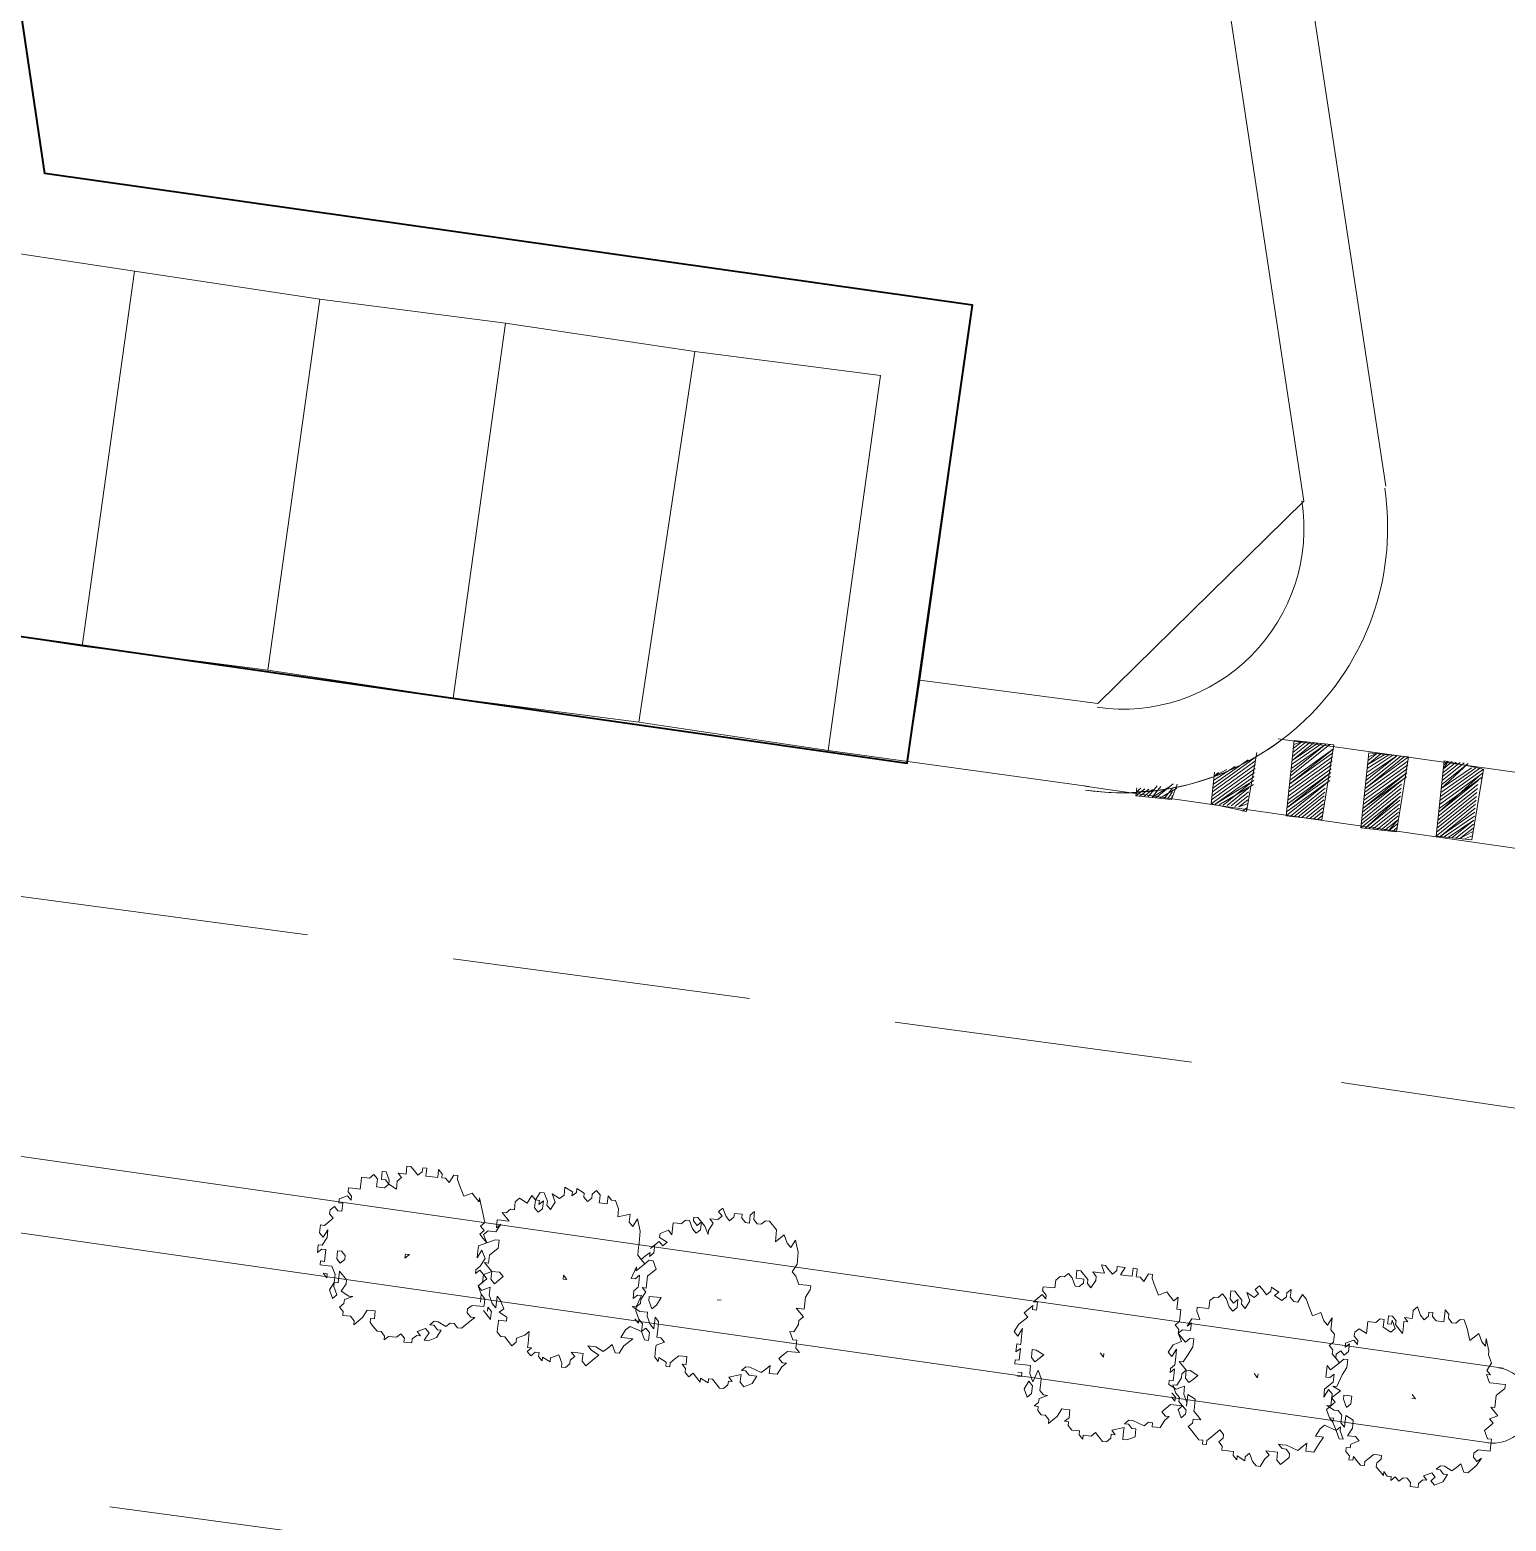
# Model space of a CAD drawing. Header units: metres. Extents: x -977055 to 805873, y -1033982 to 242021.
# Drawn here: x 2723.88 to 2743.58, y 931.07 to 950.97 of the extents above; entities that cross this region are included whole.
import ezdxf

# ---------------------------------------------------------------- set-up
doc = ezdxf.new("R2010")
doc.units = ezdxf.units.M
for name, color, linetype in [('PDF_0', 7, 'Continuous'), ('PDF_acera', 7, 'Continuous'), ('PDF_CENTRO COMERCIAL', 7, 'Continuous'), ('PDF_linea de centro', 7, 'Continuous'), ('PDF_PASO DE CEBRA', 7, 'Continuous'), ('PDF_PLANTAS', 7, 'Continuous')]:
    doc.layers.add(name, color=color, linetype=linetype)

# ---------------------------------------------------------------- blocks, each defined once
blk = doc.blocks.new('CALLE')
at = {"layer": 'PDF_0', "lineweight": 20}
blk.add_lwpolyline([(-61.683552, -257.910912), (-64.054368, -255.963456)], dxfattribs=at)
blk.add_arc((-62.170417, -256.02696), 1.926288, 178.049925, 284.7491638, dxfattribs=at)
at = {"layer": 'PDF_acera', "lineweight": 9}
for points in [[(-69.939072, -218.326752), (-71.420832, -260.959104)], [(-70.616448, -261.00144), (-69.134688, -218.326752)], [(-61.683552, -257.910912), (38.822112, -231.450912)], [(-61.429536, -258.757632), (39.033792, -232.21296)], [(-64.054368, -255.963456), (-64.012032, -254.058336), (-59.990112, -254.185344), (-59.651424, -244.236384)], [(-64.943424, -255.963456), (-64.858752, -253.16928)], [(-64.012032, -254.058336), (-64.901088, -254.016)]]:
    blk.add_lwpolyline(points, dxfattribs=at)
for points in [[(-60.498144, -243.304992), (-60.582816, -245.294784), (-64.604736, -245.167776), (-64.520064, -243.177984)], [(-60.582816, -245.294784), (-60.667488, -247.284576), (-64.647072, -247.157568), (-64.604736, -245.167776)], [(-60.667488, -247.284576), (-60.709824, -249.274368), (-64.731744, -249.14736), (-64.647072, -247.157568)], [(-60.709824, -249.274368), (-60.794496, -251.306496), (-64.77408, -251.137152), (-64.731744, -249.14736)], [(-60.794496, -251.306496), (-60.836832, -253.296288), (-64.858752, -253.16928), (-64.77408, -251.137152)]]:
    blk.add_lwpolyline(points, close=True, dxfattribs=at)
for centre, radius, start, end in [((-62.170415, -256.02696), 2.815345, 178.0499378, 284.7491334), ((-62.170417, -256.02696), 1.926288, 178.049925, 284.7491638), ((-71.01864, -260.937936), 0.402192, 178.0499566, 358.0499213)]:
    blk.add_arc(centre, radius, start, end, dxfattribs=at)
at = {"layer": 'PDF_CENTRO COMERCIAL', "lineweight": 40}
blk.add_lwpolyline([(-34.842528, -237.970656), (-31.455648, -237.208608), (-19.728576, -234.75312), (-10.456992, -232.339968), (-10.118304, -222.983712), (-63.758016, -221.163264), (-64.901088, -254.016), (-59.990112, -254.185344), (-59.651424, -244.236384), (-57.534624, -243.686016)], close=True, dxfattribs=at)
at = {"layer": 'PDF_linea de centro', "lineweight": 9}
for points in [[(-67.398912, -247.87728), (-67.31424, -244.70208)], [(-73.749312, -249.613056), (-73.66464, -246.437856)], [(-67.568256, -252.618912), (-67.483584, -249.443712)], [(-67.7376, -257.360544), (-67.652928, -254.185344)], [(-67.906944, -262.144512), (-67.779936, -258.969312)]]:
    blk.add_lwpolyline(points, dxfattribs=at)
at = {"layer": 'PDF_PASO DE CEBRA', "lineweight": 9}
for points in [[(-64.943424, -255.92112), (-65.366784, -267.648192)], [(-64.901088, -256.55616), (-64.98576, -256.471488)], [(-64.901088, -256.471488), (-64.98576, -256.471488), (-64.98576, -256.852512)], [(-64.901088, -256.598496), (-64.98576, -256.513824)], [(-64.901088, -256.640832), (-64.98576, -256.55616)], [(-64.858752, -256.683168), (-64.98576, -256.598496)], [(-64.858752, -256.810176), (-64.98576, -256.640832), (-64.858752, -256.725504)], [(-64.816416, -256.852512), (-64.98576, -256.683168)], [(-64.858752, -256.894848), (-64.98576, -256.725504)], [(-64.858752, -256.852512), (-64.98576, -256.76784)], [(-64.901088, -256.852512), (-64.98576, -256.810176)], [(-64.943424, -256.852512), (-64.98576, -256.852512), (-64.816416, -256.894848)], [(-64.647072, -257.275872), (-64.98576, -257.275872), (-65.028096, -257.656896)], [(-64.604736, -257.699232), (-64.98576, -257.275872)], [(-64.689408, -257.699232), (-64.98576, -257.318208), (-64.647072, -257.699232)], [(-64.5624, -257.699232), (-64.943424, -257.275872)], [(-64.520064, -257.699232), (-64.901088, -257.275872), (-64.520064, -257.699232)], [(-64.477728, -257.699232), (-64.858752, -257.275872)], [(-64.477728, -257.61456), (-64.77408, -257.275872)], [(-64.5624, -257.487552), (-64.731744, -257.275872)], [(-64.604736, -257.40288), (-64.689408, -257.275872), (-64.647072, -257.318208)], [(-64.731744, -257.699232), (-64.98576, -257.360544)], [(-64.731744, -257.656896), (-64.98576, -257.40288)], [(-64.77408, -257.656896), (-64.98576, -257.445216)], [(-64.816416, -257.656896), (-64.98576, -257.487552)], [(-64.393056, -257.699232), (-65.028096, -257.656896), (-64.98576, -257.656896), (-65.028096, -257.61456)], [(-64.858752, -257.656896), (-64.98576, -257.529888)], [(-64.943424, -257.656896), (-64.98576, -257.572224), (-64.901088, -257.656896)], [(-64.477728, -265.6584), (-64.858752, -265.277376), (-64.477728, -265.700736), (-64.223712, -257.910912)], [(-64.647072, -258.46128), (-65.028096, -258.080256)], [(-64.689408, -258.46128), (-65.028096, -258.122592)], [(-64.604736, -258.503616), (-64.98576, -258.080256)], [(-64.5624, -258.503616), (-64.943424, -258.080256), (-64.520064, -258.503616), (-64.901088, -258.080256)], [(-64.477728, -258.503616), (-64.858752, -258.080256)], [(-64.435392, -258.503616), (-64.816416, -258.080256)], [(-64.393056, -258.503616), (-64.77408, -258.080256)], [(-64.35072, -258.503616), (-64.731744, -258.080256)], [(-64.308384, -258.503616), (-64.689408, -258.080256), (-64.266048, -258.503616), (-64.647072, -258.080256)], [(-64.223712, -258.46128), (-64.604736, -258.080256)], [(-64.5624, -258.080256), (-64.223712, -258.418944), (-64.520064, -258.080256)], [(-64.223712, -258.376608), (-64.477728, -258.080256)], [(-64.223712, -258.334272), (-64.435392, -258.080256), (-64.223712, -258.291936)], [(-64.223712, -258.2496), (-64.393056, -258.080256)], [(-64.223712, -258.207264), (-64.35072, -258.080256)], [(-64.308384, -258.080256), (-64.223712, -258.164928), (-64.266048, -258.080256)], [(-64.223712, -258.122592), (-64.223712, -258.080256)], [(-64.731744, -258.46128), (-65.028096, -258.164928), (-64.731744, -258.46128)], [(-64.77408, -258.46128), (-65.028096, -258.207264)], [(-64.816416, -258.46128), (-65.028096, -258.2496)], [(-64.858752, -258.46128), (-65.028096, -258.291936)], [(-64.901088, -258.46128), (-65.028096, -258.334272)], [(-64.943424, -258.46128), (-65.028096, -258.376608)], [(-64.98576, -258.46128), (-65.028096, -258.418944), (-64.98576, -258.46128)], [(-64.731744, -259.265664), (-65.070432, -258.926976), (-64.689408, -259.265664), (-65.070432, -258.88464)], [(-64.647072, -259.265664), (-65.028096, -258.88464)], [(-64.604736, -259.265664), (-64.98576, -258.88464)], [(-64.5624, -259.265664), (-64.943424, -258.88464)], [(-64.520064, -259.265664), (-64.901088, -258.88464)], [(-64.477728, -259.308), (-64.858752, -258.88464), (-64.435392, -259.308), (-64.816416, -258.88464)], [(-64.393056, -259.308), (-64.77408, -258.88464)], [(-64.35072, -259.308), (-64.731744, -258.88464)], [(-64.308384, -259.308), (-64.689408, -258.88464)], [(-64.266048, -259.308), (-64.647072, -258.88464), (-64.266048, -259.265664)], [(-64.266048, -259.223328), (-64.604736, -258.88464)], [(-64.5624, -258.88464), (-64.266048, -259.180992), (-64.520064, -258.88464)], [(-64.266048, -259.138656), (-64.477728, -258.88464)], [(-64.266048, -259.09632), (-64.435392, -258.88464)], [(-64.266048, -259.053984), (-64.393056, -258.88464), (-64.266048, -259.011648)], [(-64.35072, -258.88464), (-64.266048, -258.969312), (-64.308384, -258.88464)], [(-64.266048, -258.926976), (-64.266048, -258.88464)], [(-64.77408, -259.265664), (-65.070432, -258.969312)], [(-64.816416, -259.265664), (-65.070432, -259.011648)], [(-64.858752, -259.265664), (-65.070432, -259.053984)], [(-64.901088, -259.265664), (-65.070432, -259.09632)], [(-64.98576, -259.265664), (-65.070432, -259.180992), (-64.943424, -259.265664), (-65.070432, -259.138656)], [(-65.028096, -259.265664), (-65.070432, -259.223328)], [(-64.689408, -260.070048), (-65.070432, -259.689024)], [(-64.647072, -260.070048), (-65.028096, -259.689024), (-64.647072, -260.070048)], [(-64.604736, -260.070048), (-64.98576, -259.689024)], [(-64.5624, -260.070048), (-64.943424, -259.689024)], [(-64.520064, -260.070048), (-64.901088, -259.689024)], [(-64.477728, -260.070048), (-64.858752, -259.689024)], [(-64.435392, -260.070048), (-64.816416, -259.689024), (-64.393056, -260.070048)], [(-64.393056, -260.112384), (-64.77408, -259.689024)], [(-64.35072, -260.112384), (-64.731744, -259.689024)], [(-64.308384, -260.112384), (-64.689408, -259.689024)], [(-64.308384, -260.070048), (-64.647072, -259.689024)], [(-64.308384, -260.027712), (-64.604736, -259.689024)], [(-64.308384, -259.985376), (-64.5624, -259.689024), (-64.266048, -259.94304), (-64.520064, -259.689024)], [(-64.266048, -259.900704), (-64.477728, -259.689024)], [(-64.266048, -259.858368), (-64.435392, -259.689024)], [(-64.266048, -259.816032), (-64.393056, -259.689024)], [(-64.266048, -259.773696), (-64.35072, -259.689024), (-64.266048, -259.73136), (-64.308384, -259.689024)], [(-64.77408, -260.070048), (-65.070432, -259.73136), (-64.731744, -260.070048)], [(-64.816416, -260.070048), (-65.070432, -259.773696)], [(-65.070432, -259.858368), (-64.858752, -260.070048), (-65.070432, -259.816032)], [(-64.901088, -260.070048), (-65.070432, -259.900704)], [(-64.98576, -260.070048), (-65.070432, -259.94304), (-64.943424, -260.070048)], [(-65.028096, -260.070048), (-65.070432, -259.985376)], [(-65.070432, -260.070048), (-65.070432, -260.027712)]]:
    blk.add_lwpolyline(points, dxfattribs=at)
for points in [[(-64.901088, -256.513824), (-64.943424, -256.471488, 0.03704917), (-64.855182, -256.874383)], [(-64.690333, -257.282394, 0.042833628), (-64.435392, -257.699232), (-64.816416, -257.275872)]]:
    blk.add_lwpolyline(points, format="xyb", dxfattribs=at)
for points in [[(-64.223712, -258.503616), (-64.223712, -258.080256), (-65.028096, -258.080256), (-65.028096, -258.46128)], [(-64.266048, -259.308), (-64.266048, -258.88464), (-65.070432, -258.88464), (-65.070432, -259.265664)], [(-64.308384, -260.112384), (-64.266048, -259.689024), (-65.070432, -259.689024), (-65.070432, -260.070048)]]:
    blk.add_lwpolyline(points, close=True, dxfattribs=at)
blk.add_arc((-62.170415, -256.02696), 2.815333, 178.061077, 222.4732838, dxfattribs=at)
at = {"layer": 'PDF_PLANTAS', "lineweight": 9}
for points in [[(-69.769728, -249.57072), (-69.727392, -249.528384), (-69.812064, -249.528384), (-69.812064, -249.443712), (-69.812064, -249.401376), (-69.727392, -249.401376), (-69.727392, -249.35904), (-69.769728, -249.35904), (-69.812064, -249.316704), (-69.769728, -249.274368), (-69.727392, -249.232032), (-69.727392, -249.189696), (-69.812064, -249.189696), (-69.812064, -249.105024), (-69.8544, -249.14736), (-69.896736, -249.105024), (-69.981408, -249.105024), (-69.939072, -249.020352), (-69.896736, -249.020352), (-69.812064, -248.978016), (-69.812064, -248.93568), (-69.896736, -248.93568), (-69.896736, -248.978016), (-69.939072, -249.020352), (-69.981408, -248.978016), (-69.981408, -248.893344), (-69.896736, -248.893344), (-69.8544, -248.851008), (-69.896736, -248.808672), (-69.896736, -248.724), (-69.939072, -248.724), (-70.023744, -248.724), (-70.023744, -248.639328), (-70.023744, -248.596992), (-70.06608, -248.596992), (-70.108416, -248.639328), (-70.150752, -248.639328), (-70.108416, -248.596992), (-70.150752, -248.51232), (-70.193088, -248.51232), (-70.193088, -248.554656), (-70.27776, -248.554656), (-70.27776, -248.51232), (-70.235424, -248.469984), (-70.27776, -248.427648), (-70.320096, -248.427648), (-70.362432, -248.469984), (-70.447104, -248.385312), (-70.447104, -248.342976), (-70.531776, -248.342976), (-70.574112, -248.385312), (-70.48944, -248.427648), (-70.574112, -248.427648), (-70.658784, -248.385312), (-70.658784, -248.342976), (-70.743456, -248.342976), (-70.70112, -248.385312), (-70.70112, -248.427648), (-70.828128, -248.427648), (-70.828128, -248.385312), (-70.870464, -248.385312), (-70.870464, -248.469984), (-70.870464, -248.51232), (-70.955136, -248.554656), (-71.039808, -248.554656), (-71.039808, -248.596992), (-70.9128, -248.596992), (-70.997472, -248.681664), (-71.039808, -248.681664), (-71.12448, -248.639328), (-71.166816, -248.724), (-71.166816, -248.766336), (-71.209152, -248.681664), (-71.251488, -248.681664), (-71.293824, -248.639328), (-71.33616, -248.681664), (-71.378496, -248.681664), (-71.378496, -248.724), (-71.378496, -248.766336), (-71.420832, -248.808672), (-71.463168, -248.808672), (-71.420832, -248.851008), (-71.378496, -248.893344), (-71.293824, -248.93568), (-71.293824, -248.978016), (-71.293824, -249.020352), (-71.33616, -249.020352), (-71.378496, -249.020352), (-71.378496, -248.978016), (-71.420832, -248.978016), (-71.463168, -249.020352), (-71.505504, -249.062688), (-71.505504, -249.105024), (-71.54784, -249.14736), (-71.590176, -249.14736), (-71.54784, -249.189696), (-71.54784, -249.232032), (-71.54784, -249.274368), (-71.505504, -249.316704), (-71.54784, -249.35904), (-71.590176, -249.35904), (-71.590176, -249.443712), (-71.54784, -249.443712), (-71.505504, -249.486048), (-71.505504, -249.528384), (-71.463168, -249.486048), (-71.420832, -249.57072), (-71.463168, -249.613056), (-71.54784, -249.57072), (-71.54784, -249.613056), (-71.505504, -249.697728), (-71.420832, -249.740064), (-71.420832, -249.697728), (-71.378496, -249.655392), (-71.378496, -249.613056), (-71.33616, -249.655392), (-71.33616, -249.697728), (-71.378496, -249.7824), (-71.33616, -249.824736), (-71.33616, -249.867072), (-71.378496, -249.909408), (-71.378496, -249.951744), (-71.293824, -250.036416), (-71.251488, -250.078752), (-71.251488, -250.036416), (-71.209152, -249.99408), (-71.166816, -249.99408), (-71.12448, -250.036416), (-71.12448, -250.163424), (-71.082144, -250.163424), (-71.039808, -250.163424), (-70.997472, -250.121088), (-70.9128, -250.078752), (-70.828128, -250.163424), (-70.785792, -250.121088), (-70.743456, -250.20576), (-70.658784, -250.121088), (-70.658784, -250.163424), (-70.574112, -250.163424), (-70.48944, -250.248096), (-70.404768, -250.248096), (-70.404768, -250.20576), (-70.447104, -250.121088), (-70.404768, -250.078752), (-70.362432, -250.036416), (-70.320096, -250.078752), (-70.27776, -250.036416), (-70.235424, -250.078752), (-70.108416, -250.036416), (-69.981408, -249.99408), (-70.023744, -249.99408), (-69.981408, -249.951744), (-69.939072, -249.909408), (-69.981408, -249.824736), (-69.896736, -249.7824), (-69.812064, -249.740064), (-69.769728, -249.740064), (-69.769728, -249.697728), (-69.8544, -249.655392), (-69.812064, -249.613056), (-69.812064, -249.57072)], [(-70.955136, -248.427648), (-70.997472, -248.469984), (-70.955136, -248.469984)], [(-71.12448, -248.51232), (-71.209152, -248.554656), (-71.166816, -248.596992), (-71.082144, -248.554656), (-71.039808, -248.554656)], [(-70.70112, -248.554656), (-70.785792, -248.554656), (-70.828128, -248.596992), (-70.785792, -248.639328), (-70.743456, -248.639328), (-70.70112, -248.596992)], [(-70.658784, -249.274368), (-70.70112, -249.274368), (-70.658784, -249.316704)], [(-69.812064, -251.26416), (-69.769728, -251.221824), (-69.812064, -251.179488), (-69.8544, -251.179488), (-69.896736, -251.137152), (-69.8544, -251.094816), (-69.812064, -251.094816), (-69.769728, -251.010144), (-69.812064, -251.010144), (-69.8544, -250.967808), (-69.812064, -250.967808), (-69.769728, -250.883136), (-69.812064, -250.883136), (-69.8544, -250.883136), (-69.896736, -250.8408), (-69.8544, -250.756128), (-69.939072, -250.798464), (-70.023744, -250.756128), (-69.981408, -250.713792), (-69.939072, -250.713792), (-69.8544, -250.671456), (-69.8544, -250.62912), (-69.939072, -250.586784), (-69.939072, -250.62912), (-69.981408, -250.62912), (-69.939072, -250.671456), (-70.023744, -250.671456), (-70.06608, -250.62912), (-70.023744, -250.586784), (-69.939072, -250.586784), (-69.896736, -250.544448), (-69.981408, -250.502112), (-69.939072, -250.41744), (-69.981408, -250.375104), (-70.06608, -250.375104), (-70.06608, -250.332768), (-70.108416, -250.290432), (-70.108416, -250.248096), (-70.193088, -250.332768), (-70.193088, -250.290432), (-70.193088, -250.248096), (-70.193088, -250.20576), (-70.27776, -250.20576), (-70.235424, -250.248096), (-70.320096, -250.20576), (-70.320096, -250.163424), (-70.320096, -250.121088), (-70.362432, -250.078752), (-70.447104, -250.121088), (-70.48944, -250.036416), (-70.574112, -250.036416), (-70.616448, -250.036416), (-70.531776, -250.078752), (-70.616448, -250.121088), (-70.70112, -250.078752), (-70.743456, -250.036416), (-70.785792, -250.036416), (-70.743456, -250.078752), (-70.785792, -250.121088), (-70.870464, -250.121088), (-70.9128, -250.078752), (-70.955136, -250.121088), (-70.9128, -250.20576), (-70.997472, -250.20576), (-71.082144, -250.248096), (-71.12448, -250.290432), (-70.997472, -250.290432), (-71.039808, -250.332768), (-71.12448, -250.375104), (-71.166816, -250.332768), (-71.209152, -250.41744), (-71.251488, -250.41744), (-71.251488, -250.332768), (-71.293824, -250.332768), (-71.33616, -250.332768), (-71.378496, -250.332768), (-71.420832, -250.375104), (-71.420832, -250.41744), (-71.463168, -250.459776), (-71.505504, -250.502112), (-71.463168, -250.544448), (-71.420832, -250.544448), (-71.378496, -250.62912), (-71.33616, -250.671456), (-71.378496, -250.671456), (-71.420832, -250.671456), (-71.463168, -250.671456), (-71.505504, -250.671456), (-71.505504, -250.713792), (-71.54784, -250.671456), (-71.590176, -250.713792), (-71.54784, -250.756128), (-71.54784, -250.798464), (-71.590176, -250.798464), (-71.632512, -250.8408), (-71.590176, -250.8408), (-71.632512, -250.925472), (-71.590176, -250.925472), (-71.54784, -251.010144), (-71.632512, -251.05248), (-71.674848, -251.05248), (-71.674848, -251.094816), (-71.632512, -251.137152), (-71.590176, -251.137152), (-71.54784, -251.179488), (-71.505504, -251.137152), (-71.505504, -251.179488), (-71.505504, -251.26416), (-71.54784, -251.26416), (-71.590176, -251.26416), (-71.632512, -251.306496), (-71.54784, -251.391168), (-71.505504, -251.433504), (-71.463168, -251.348832), (-71.420832, -251.306496), (-71.420832, -251.391168), (-71.463168, -251.47584), (-71.420832, -251.518176), (-71.378496, -251.560512), (-71.463168, -251.602848), (-71.463168, -251.645184), (-71.378496, -251.68752), (-71.293824, -251.772192), (-71.293824, -251.68752), (-71.293824, -251.645184), (-71.209152, -251.68752), (-71.166816, -251.729856), (-71.209152, -251.856864), (-71.12448, -251.856864), (-71.082144, -251.814528), (-70.997472, -251.772192), (-70.955136, -251.772192), (-70.9128, -251.814528), (-70.870464, -251.814528), (-70.785792, -251.856864), (-70.743456, -251.814528), (-70.743456, -251.856864), (-70.616448, -251.856864), (-70.531776, -251.941536), (-70.447104, -251.8992), (-70.447104, -251.856864), (-70.48944, -251.814528), (-70.447104, -251.772192), (-70.404768, -251.729856), (-70.362432, -251.729856), (-70.320096, -251.729856), (-70.27776, -251.729856), (-70.193088, -251.729856), (-70.150752, -251.729856), (-70.023744, -251.68752), (-70.108416, -251.645184), (-70.06608, -251.602848), (-69.981408, -251.602848), (-70.023744, -251.47584), (-69.939072, -251.47584), (-69.8544, -251.433504), (-69.8544, -251.391168), (-69.812064, -251.348832), (-69.896736, -251.348832), (-69.896736, -251.26416), (-69.8544, -251.26416)], [(-70.743456, -250.20576), (-70.828128, -250.20576), (-70.870464, -250.248096), (-70.828128, -250.290432), (-70.785792, -250.332768), (-70.743456, -250.290432)], [(-70.70112, -250.967808), (-70.743456, -250.967808), (-70.743456, -251.010144)], [(-69.8544, -252.915264), (-69.812064, -252.915264), (-69.8544, -252.872928), (-69.939072, -252.872928), (-69.939072, -252.830592), (-69.896736, -252.788256), (-69.8544, -252.788256), (-69.8544, -252.703584), (-69.896736, -252.703584), (-69.939072, -252.661248), (-69.896736, -252.618912), (-69.812064, -252.576576), (-69.8544, -252.53424), (-69.896736, -252.576576), (-69.939072, -252.53424), (-69.939072, -252.449568), (-69.981408, -252.491904), (-70.06608, -252.449568), (-70.108416, -252.449568), (-70.023744, -252.407232), (-69.939072, -252.32256), (-69.939072, -252.280224), (-69.981408, -252.280224), (-70.023744, -252.32256), (-69.981408, -252.364896), (-70.06608, -252.364896), (-70.108416, -252.32256), (-70.06608, -252.280224), (-69.981408, -252.237888), (-69.981408, -252.195552), (-70.023744, -252.153216), (-70.023744, -252.11088), (-70.023744, -252.068544), (-70.150752, -252.068544), (-70.108416, -252.026208), (-70.150752, -251.941536), (-70.193088, -251.941536), (-70.235424, -252.026208), (-70.27776, -251.983872), (-70.235424, -251.941536), (-70.27776, -251.8992), (-70.320096, -251.856864), (-70.27776, -251.8992), (-70.362432, -251.8992), (-70.404768, -251.856864), (-70.362432, -251.856864), (-70.404768, -251.814528), (-70.447104, -251.772192), (-70.48944, -251.814528), (-70.574112, -251.729856), (-70.531776, -251.729856), (-70.658784, -251.68752), (-70.658784, -251.729856), (-70.616448, -251.772192), (-70.70112, -251.772192), (-70.743456, -251.772192), (-70.785792, -251.729856), (-70.870464, -251.729856), (-70.828128, -251.772192), (-70.828128, -251.814528), (-70.955136, -251.772192), (-70.955136, -251.729856), (-70.997472, -251.814528), (-70.997472, -251.8992), (-71.039808, -251.8992), (-71.12448, -251.941536), (-71.166816, -251.983872), (-71.039808, -251.983872), (-71.082144, -252.026208), (-71.166816, -252.026208), (-71.251488, -252.026208), (-71.251488, -252.068544), (-71.293824, -252.11088), (-71.33616, -252.026208), (-71.378496, -252.026208), (-71.420832, -252.026208), (-71.463168, -252.026208), (-71.505504, -252.068544), (-71.463168, -252.068544), (-71.505504, -252.153216), (-71.54784, -252.153216), (-71.54784, -252.195552), (-71.505504, -252.195552), (-71.463168, -252.237888), (-71.420832, -252.280224), (-71.420832, -252.32256), (-71.420832, -252.364896), (-71.463168, -252.364896), (-71.505504, -252.364896), (-71.505504, -252.32256), (-71.54784, -252.364896), (-71.590176, -252.364896), (-71.632512, -252.407232), (-71.590176, -252.449568), (-71.632512, -252.491904), (-71.674848, -252.53424), (-71.632512, -252.53424), (-71.674848, -252.618912), (-71.632512, -252.618912), (-71.632512, -252.661248), (-71.674848, -252.703584), (-71.717184, -252.74592), (-71.717184, -252.788256), (-71.674848, -252.830592), (-71.632512, -252.830592), (-71.632512, -252.872928), (-71.590176, -252.830592), (-71.54784, -252.9576), (-71.590176, -252.9576), (-71.632512, -252.9576), (-71.674848, -252.999936), (-71.632512, -253.084608), (-71.54784, -253.126944), (-71.54784, -253.042272), (-71.505504, -252.999936), (-71.505504, -252.9576), (-71.463168, -252.999936), (-71.463168, -253.042272), (-71.505504, -253.16928), (-71.463168, -253.211616), (-71.420832, -253.253952), (-71.505504, -253.253952), (-71.505504, -253.338624), (-71.420832, -253.38096), (-71.378496, -253.423296), (-71.378496, -253.38096), (-71.33616, -253.338624), (-71.293824, -253.38096), (-71.251488, -253.423296), (-71.251488, -253.550304), (-71.209152, -253.507968), (-71.12448, -253.507968), (-71.12448, -253.465632), (-71.039808, -253.423296), (-71.039808, -253.465632), (-70.955136, -253.507968), (-70.9128, -253.507968), (-70.870464, -253.550304), (-70.785792, -253.465632), (-70.785792, -253.550304), (-70.658784, -253.550304), (-70.574112, -253.59264), (-70.531776, -253.59264), (-70.531776, -253.550304), (-70.531776, -253.507968), (-70.531776, -253.465632), (-70.447104, -253.423296), (-70.404768, -253.38096), (-70.320096, -253.423296), (-70.235424, -253.423296), (-70.193088, -253.423296), (-70.06608, -253.38096), (-70.150752, -253.338624), (-70.108416, -253.296288), (-70.023744, -253.253952), (-70.108416, -253.16928), (-69.981408, -253.16928), (-69.896736, -253.084608), (-69.896736, -253.042272), (-69.939072, -252.999936), (-69.939072, -252.9576), (-69.896736, -252.915264)], [(-71.209152, -251.856864), (-71.293824, -251.8992), (-71.293824, -251.941536), (-71.209152, -251.941536), (-71.166816, -251.8992)], [(-70.828128, -251.8992), (-70.870464, -251.8992), (-70.955136, -251.941536), (-70.9128, -251.983872), (-70.828128, -252.026208), (-70.828128, -251.983872)], [(-70.023744, -257.021856), (-69.981408, -257.021856), (-69.981408, -256.97952), (-70.06608, -256.97952), (-70.06608, -256.937184), (-70.06608, -256.852512), (-69.981408, -256.894848), (-69.981408, -256.810176), (-70.023744, -256.810176), (-70.06608, -256.76784), (-70.023744, -256.725504), (-69.981408, -256.683168), (-69.981408, -256.640832), (-70.06608, -256.683168), (-70.06608, -256.640832), (-70.06608, -256.55616), (-70.108416, -256.598496), (-70.150752, -256.598496), (-70.235424, -256.55616), (-70.193088, -256.513824), (-70.150752, -256.513824), (-70.06608, -256.429152), (-70.06608, -256.386816), (-70.150752, -256.386816), (-70.150752, -256.429152), (-70.150752, -256.471488), (-70.193088, -256.471488), (-70.235424, -256.429152), (-70.235424, -256.386816), (-70.150752, -256.34448), (-70.108416, -256.302144), (-70.150752, -256.259808), (-70.150752, -256.217472), (-70.193088, -256.175136), (-70.27776, -256.175136), (-70.27776, -256.1328), (-70.27776, -256.048128), (-70.320096, -256.048128), (-70.362432, -256.090464), (-70.404768, -256.090464), (-70.362432, -256.048128), (-70.404768, -256.005792), (-70.447104, -255.963456), (-70.447104, -256.005792), (-70.531776, -256.005792), (-70.531776, -255.963456), (-70.48944, -255.963456), (-70.531776, -255.92112), (-70.574112, -255.878784), (-70.616448, -255.92112), (-70.70112, -255.836448), (-70.785792, -255.794112), (-70.828128, -255.836448), (-70.743456, -255.878784), (-70.828128, -255.878784), (-70.9128, -255.878784), (-70.9128, -255.836448), (-70.997472, -255.836448), (-70.955136, -255.878784), (-71.082144, -255.878784), (-71.082144, -255.836448), (-71.12448, -255.836448), (-71.12448, -255.92112), (-71.12448, -256.005792), (-71.209152, -256.005792), (-71.293824, -256.048128), (-71.166816, -256.090464), (-71.251488, -256.1328), (-71.293824, -256.1328), (-71.378496, -256.1328), (-71.420832, -256.175136), (-71.420832, -256.217472), (-71.463168, -256.1328), (-71.505504, -256.1328), (-71.54784, -256.090464), (-71.54784, -256.1328), (-71.590176, -256.1328), (-71.632512, -256.175136), (-71.632512, -256.217472), (-71.674848, -256.259808), (-71.717184, -256.259808), (-71.674848, -256.302144), (-71.632512, -256.34448), (-71.54784, -256.386816), (-71.54784, -256.429152), (-71.54784, -256.471488), (-71.590176, -256.471488), (-71.632512, -256.471488), (-71.674848, -256.429152), (-71.674848, -256.471488), (-71.717184, -256.471488), (-71.75952, -256.513824), (-71.75952, -256.55616), (-71.75952, -256.598496), (-71.801856, -256.598496), (-71.844192, -256.640832), (-71.801856, -256.640832), (-71.801856, -256.725504), (-71.75952, -256.76784), (-71.801856, -256.810176), (-71.844192, -256.852512), (-71.844192, -256.894848), (-71.801856, -256.937184), (-71.75952, -256.937184), (-71.75952, -256.97952), (-71.717184, -256.937184), (-71.674848, -257.064192), (-71.717184, -257.064192), (-71.801856, -257.064192), (-71.801856, -257.106528), (-71.75952, -257.1912), (-71.674848, -257.1912), (-71.674848, -257.148864), (-71.632512, -257.106528), (-71.632512, -257.064192), (-71.590176, -257.106528), (-71.590176, -257.148864), (-71.632512, -257.275872), (-71.590176, -257.318208), (-71.590176, -257.360544), (-71.632512, -257.360544), (-71.632512, -257.445216), (-71.54784, -257.487552), (-71.505504, -257.529888), (-71.505504, -257.487552), (-71.463168, -257.445216), (-71.420832, -257.487552), (-71.378496, -257.529888), (-71.378496, -257.656896), (-71.33616, -257.61456), (-71.293824, -257.61456), (-71.251488, -257.572224), (-71.166816, -257.529888), (-71.166816, -257.572224), (-71.082144, -257.61456), (-71.039808, -257.61456), (-70.997472, -257.656896), (-70.9128, -257.572224), (-70.9128, -257.61456), (-70.828128, -257.656896), (-70.743456, -257.699232), (-70.658784, -257.699232), (-70.658784, -257.656896), (-70.70112, -257.61456), (-70.658784, -257.572224), (-70.616448, -257.529888), (-70.574112, -257.529888), (-70.531776, -257.487552), (-70.48944, -257.529888), (-70.362432, -257.529888), (-70.362432, -257.487552), (-70.235424, -257.487552), (-70.27776, -257.445216), (-70.235424, -257.40288), (-70.193088, -257.360544), (-70.235424, -257.275872), (-70.150752, -257.233536), (-70.06608, -257.1912), (-70.023744, -257.1912), (-70.023744, -257.148864), (-70.108416, -257.106528), (-70.06608, -257.064192), (-70.06608, -257.021856)], [(-71.378496, -255.963456), (-71.463168, -256.005792), (-71.420832, -256.048128), (-71.33616, -256.048128), (-71.293824, -256.005792)], [(-70.955136, -256.005792), (-71.039808, -256.005792), (-71.082144, -256.048128), (-71.039808, -256.090464), (-70.997472, -256.1328), (-70.955136, -256.048128)], [(-70.06608, -258.67296), (-70.023744, -258.67296), (-70.06608, -258.630624), (-70.108416, -258.630624), (-70.150752, -258.588288), (-70.108416, -258.503616), (-70.06608, -258.545952), (-70.023744, -258.46128), (-70.06608, -258.46128), (-70.108416, -258.418944), (-70.06608, -258.376608), (-70.023744, -258.334272), (-70.06608, -258.291936), (-70.108416, -258.334272), (-70.150752, -258.291936), (-70.108416, -258.207264), (-70.193088, -258.2496), (-70.27776, -258.207264), (-70.235424, -258.164928), (-70.193088, -258.164928), (-70.108416, -258.080256), (-70.108416, -258.03792), (-70.193088, -258.03792), (-70.235424, -258.080256), (-70.193088, -258.122592), (-70.27776, -258.122592), (-70.320096, -258.080256), (-70.27776, -258.03792), (-70.193088, -257.995584), (-70.150752, -257.953248), (-70.193088, -257.910912), (-70.193088, -257.868576), (-70.235424, -257.82624), (-70.320096, -257.82624), (-70.320096, -257.783904), (-70.320096, -257.699232), (-70.362432, -257.699232), (-70.447104, -257.741568), (-70.447104, -257.699232), (-70.447104, -257.656896), (-70.531776, -257.61456), (-70.48944, -257.656896), (-70.574112, -257.656896), (-70.574112, -257.61456), (-70.574112, -257.572224), (-70.616448, -257.529888), (-70.70112, -257.572224), (-70.743456, -257.487552), (-70.828128, -257.445216), (-70.870464, -257.487552), (-70.785792, -257.529888), (-70.870464, -257.529888), (-70.955136, -257.529888), (-70.997472, -257.487552), (-71.039808, -257.487552), (-70.997472, -257.529888), (-71.039808, -257.529888), (-71.12448, -257.529888), (-71.12448, -257.487552), (-71.166816, -257.487552), (-71.209152, -257.572224), (-71.166816, -257.656896), (-71.251488, -257.656896), (-71.33616, -257.699232), (-71.378496, -257.699232), (-71.251488, -257.699232), (-71.293824, -257.783904), (-71.378496, -257.783904), (-71.420832, -257.783904), (-71.463168, -257.82624), (-71.505504, -257.868576), (-71.505504, -257.783904), (-71.54784, -257.783904), (-71.590176, -257.741568), (-71.632512, -257.783904), (-71.674848, -257.82624), (-71.717184, -257.868576), (-71.717184, -257.910912), (-71.75952, -257.910912), (-71.75952, -257.953248), (-71.717184, -257.953248), (-71.674848, -257.995584), (-71.632512, -258.03792), (-71.590176, -258.080256), (-71.632512, -258.122592), (-71.674848, -258.122592), (-71.717184, -258.080256), (-71.75952, -258.122592), (-71.801856, -258.122592), (-71.801856, -258.164928), (-71.801856, -258.207264), (-71.801856, -258.2496), (-71.844192, -258.2496), (-71.886528, -258.291936), (-71.844192, -258.291936), (-71.886528, -258.376608), (-71.844192, -258.376608), (-71.801856, -258.418944), (-71.886528, -258.46128), (-71.928864, -258.503616), (-71.928864, -258.545952), (-71.844192, -258.588288), (-71.801856, -258.630624), (-71.75952, -258.588288), (-71.75952, -258.715296), (-71.801856, -258.715296), (-71.844192, -258.715296), (-71.886528, -258.757632), (-71.801856, -258.842304), (-71.75952, -258.842304), (-71.717184, -258.799968), (-71.717184, -258.757632), (-71.674848, -258.715296), (-71.674848, -258.757632), (-71.674848, -258.799968), (-71.717184, -258.926976), (-71.674848, -258.969312), (-71.632512, -259.011648), (-71.717184, -259.011648), (-71.717184, -259.09632), (-71.632512, -259.138656), (-71.54784, -259.180992), (-71.54784, -259.138656), (-71.54784, -259.09632), (-71.463168, -259.138656), (-71.420832, -259.180992), (-71.463168, -259.308), (-71.378496, -259.265664), (-71.33616, -259.265664), (-71.33616, -259.223328), (-71.251488, -259.180992), (-71.209152, -259.223328), (-71.166816, -259.265664), (-71.12448, -259.223328), (-71.039808, -259.308), (-70.997472, -259.223328), (-70.997472, -259.265664), (-70.870464, -259.308), (-70.785792, -259.350336), (-70.70112, -259.350336), (-70.70112, -259.308), (-70.743456, -259.265664), (-70.70112, -259.223328), (-70.658784, -259.180992), (-70.616448, -259.180992), (-70.574112, -259.138656), (-70.531776, -259.180992), (-70.447104, -259.180992), (-70.404768, -259.138656), (-70.27776, -259.138656), (-70.362432, -259.09632), (-70.320096, -259.053984), (-70.235424, -259.011648), (-70.27776, -258.926976), (-70.193088, -258.88464), (-70.108416, -258.842304), (-70.06608, -258.799968), (-70.150752, -258.757632), (-70.150752, -258.715296), (-70.108416, -258.67296)], [(-71.420832, -257.61456), (-71.505504, -257.656896), (-71.463168, -257.699232), (-71.420832, -257.699232), (-71.378496, -257.656896)], [(-70.997472, -257.656896), (-71.082144, -257.656896), (-71.12448, -257.699232), (-71.082144, -257.741568), (-71.039808, -257.783904), (-70.997472, -257.699232)], [(-70.108416, -260.3664), (-70.06608, -260.324064), (-70.108416, -260.324064), (-70.193088, -260.324064), (-70.193088, -260.239392), (-70.150752, -260.197056), (-70.108416, -260.197056), (-70.108416, -260.15472), (-70.150752, -260.15472), (-70.193088, -260.112384), (-70.150752, -260.070048), (-70.06608, -260.027712), (-70.108416, -259.985376), (-70.150752, -259.985376), (-70.193088, -259.985376), (-70.193088, -259.900704), (-70.235424, -259.94304), (-70.235424, -259.900704), (-70.320096, -259.900704), (-70.362432, -259.900704), (-70.27776, -259.816032), (-70.235424, -259.816032), (-70.193088, -259.773696), (-70.193088, -259.73136), (-70.235424, -259.73136), (-70.27776, -259.73136), (-70.27776, -259.773696), (-70.235424, -259.773696), (-70.320096, -259.816032), (-70.362432, -259.773696), (-70.320096, -259.689024), (-70.235424, -259.689024), (-70.235424, -259.646688), (-70.27776, -259.604352), (-70.27776, -259.51968), (-70.404768, -259.51968), (-70.362432, -259.435008), (-70.404768, -259.392672), (-70.447104, -259.392672), (-70.48944, -259.435008), (-70.531776, -259.435008), (-70.48944, -259.392672), (-70.531776, -259.308), (-70.574112, -259.308), (-70.531776, -259.350336), (-70.616448, -259.350336), (-70.658784, -259.308), (-70.616448, -259.265664), (-70.658784, -259.223328), (-70.70112, -259.223328), (-70.743456, -259.265664), (-70.828128, -259.180992), (-70.785792, -259.138656), (-70.9128, -259.138656), (-70.9128, -259.180992), (-70.870464, -259.223328), (-70.955136, -259.223328), (-70.997472, -259.180992), (-71.039808, -259.138656), (-71.12448, -259.138656), (-71.039808, -259.180992), (-71.082144, -259.223328), (-71.209152, -259.223328), (-71.209152, -259.180992), (-71.251488, -259.265664), (-71.251488, -259.308), (-71.293824, -259.350336), (-71.378496, -259.350336), (-71.420832, -259.392672), (-71.293824, -259.392672), (-71.33616, -259.477344), (-71.420832, -259.477344), (-71.505504, -259.435008), (-71.505504, -259.51968), (-71.54784, -259.562016), (-71.590176, -259.477344), (-71.632512, -259.477344), (-71.632512, -259.435008), (-71.674848, -259.435008), (-71.717184, -259.477344), (-71.75952, -259.477344), (-71.75952, -259.51968), (-71.717184, -259.51968), (-71.75952, -259.562016), (-71.801856, -259.604352), (-71.801856, -259.646688), (-71.75952, -259.646688), (-71.717184, -259.689024), (-71.674848, -259.73136), (-71.674848, -259.773696), (-71.674848, -259.816032), (-71.717184, -259.816032), (-71.75952, -259.773696), (-71.801856, -259.773696), (-71.844192, -259.816032), (-71.886528, -259.858368), (-71.844192, -259.858368), (-71.886528, -259.900704), (-71.886528, -259.94304), (-71.928864, -259.94304), (-71.886528, -259.985376), (-71.928864, -260.027712), (-71.886528, -260.070048), (-71.886528, -260.112384), (-71.928864, -260.15472), (-71.9712, -260.15472), (-71.9712, -260.239392), (-71.928864, -260.239392), (-71.886528, -260.281728), (-71.886528, -260.324064), (-71.844192, -260.281728), (-71.801856, -260.3664), (-71.844192, -260.408736), (-71.886528, -260.3664), (-71.928864, -260.408736), (-71.886528, -260.493408), (-71.801856, -260.535744), (-71.801856, -260.493408), (-71.75952, -260.451072), (-71.75952, -260.408736), (-71.717184, -260.451072), (-71.717184, -260.493408), (-71.75952, -260.57808), (-71.717184, -260.620416), (-71.674848, -260.662752), (-71.75952, -260.705088), (-71.75952, -260.747424), (-71.674848, -260.832096), (-71.590176, -260.874432), (-71.632512, -260.832096), (-71.590176, -260.78976), (-71.54784, -260.78976), (-71.505504, -260.832096), (-71.505504, -260.959104), (-71.463168, -260.959104), (-71.378496, -260.959104), (-71.378496, -260.916768), (-71.293824, -260.874432), (-71.209152, -260.959104), (-71.166816, -260.916768), (-71.12448, -261.00144), (-71.039808, -260.916768), (-71.039808, -260.959104), (-70.9128, -260.959104), (-70.828128, -261.043776), (-70.785792, -261.043776), (-70.785792, -261.00144), (-70.785792, -260.916768), (-70.785792, -260.874432), (-70.70112, -260.832096), (-70.70112, -260.874432), (-70.658784, -260.832096), (-70.574112, -260.874432), (-70.48944, -260.832096), (-70.447104, -260.832096), (-70.320096, -260.78976), (-70.404768, -260.78976), (-70.362432, -260.747424), (-70.27776, -260.705088), (-70.362432, -260.620416), (-70.235424, -260.57808), (-70.150752, -260.535744), (-70.150752, -260.493408), (-70.193088, -260.451072), (-70.193088, -260.408736), (-70.150752, -260.3664)], [(-71.33616, -259.223328), (-71.378496, -259.265664), (-71.33616, -259.265664)], [(-71.463168, -259.308), (-71.54784, -259.350336), (-71.54784, -259.392672), (-71.463168, -259.350336), (-71.420832, -259.350336)], [(-71.082144, -259.350336), (-71.12448, -259.350336), (-71.209152, -259.392672), (-71.166816, -259.435008), (-71.082144, -259.435008), (-71.082144, -259.392672)]]:
    blk.add_lwpolyline(points, close=True, dxfattribs=at)
for points in [[(-69.727392, -249.528384), (-69.727392, -249.528384)], [(-71.166816, -250.163424), (-71.251488, -250.248096), (-71.209152, -250.248096), (-71.166816, -250.248096), (-71.12448, -250.20576), (-71.166816, -250.20576)], [(-70.997472, -250.121088), (-71.039808, -250.121088), (-71.082144, -250.121088), (-71.039808, -250.121088)], [(-71.082144, -251.772192), (-71.12448, -251.814528), (-71.082144, -251.814528)], [(-70.785792, -252.618912), (-70.785792, -252.661248)], [(-71.251488, -255.878784), (-71.251488, -255.92112), (-71.209152, -255.92112), (-71.209152, -255.878784)], [(-70.9128, -256.725504), (-70.955136, -256.76784), (-70.9128, -256.76784)], [(-71.293824, -257.529888), (-71.33616, -257.572224), (-71.293824, -257.572224), (-71.251488, -257.529888)], [(-70.955136, -258.376608), (-70.997472, -258.418944), (-70.955136, -258.418944)], [(-70.997472, -260.070048), (-71.039808, -260.112384), (-71.039808, -260.070048)]]:
    blk.add_lwpolyline(points, dxfattribs=at)

msp = doc.modelspace()

# ---------------------------------------------------------------- block references
at = {"xscale": 1.255773352820658, "yscale": 1.255773352820658, "zscale": 1.255773352820658, "rotation": 83.85573648860341}
msp.add_blockref('CALLE', (2427.15058, 1056.36283, 1015.371), dxfattribs=at)

doc.saveas('drawing.dxf')
